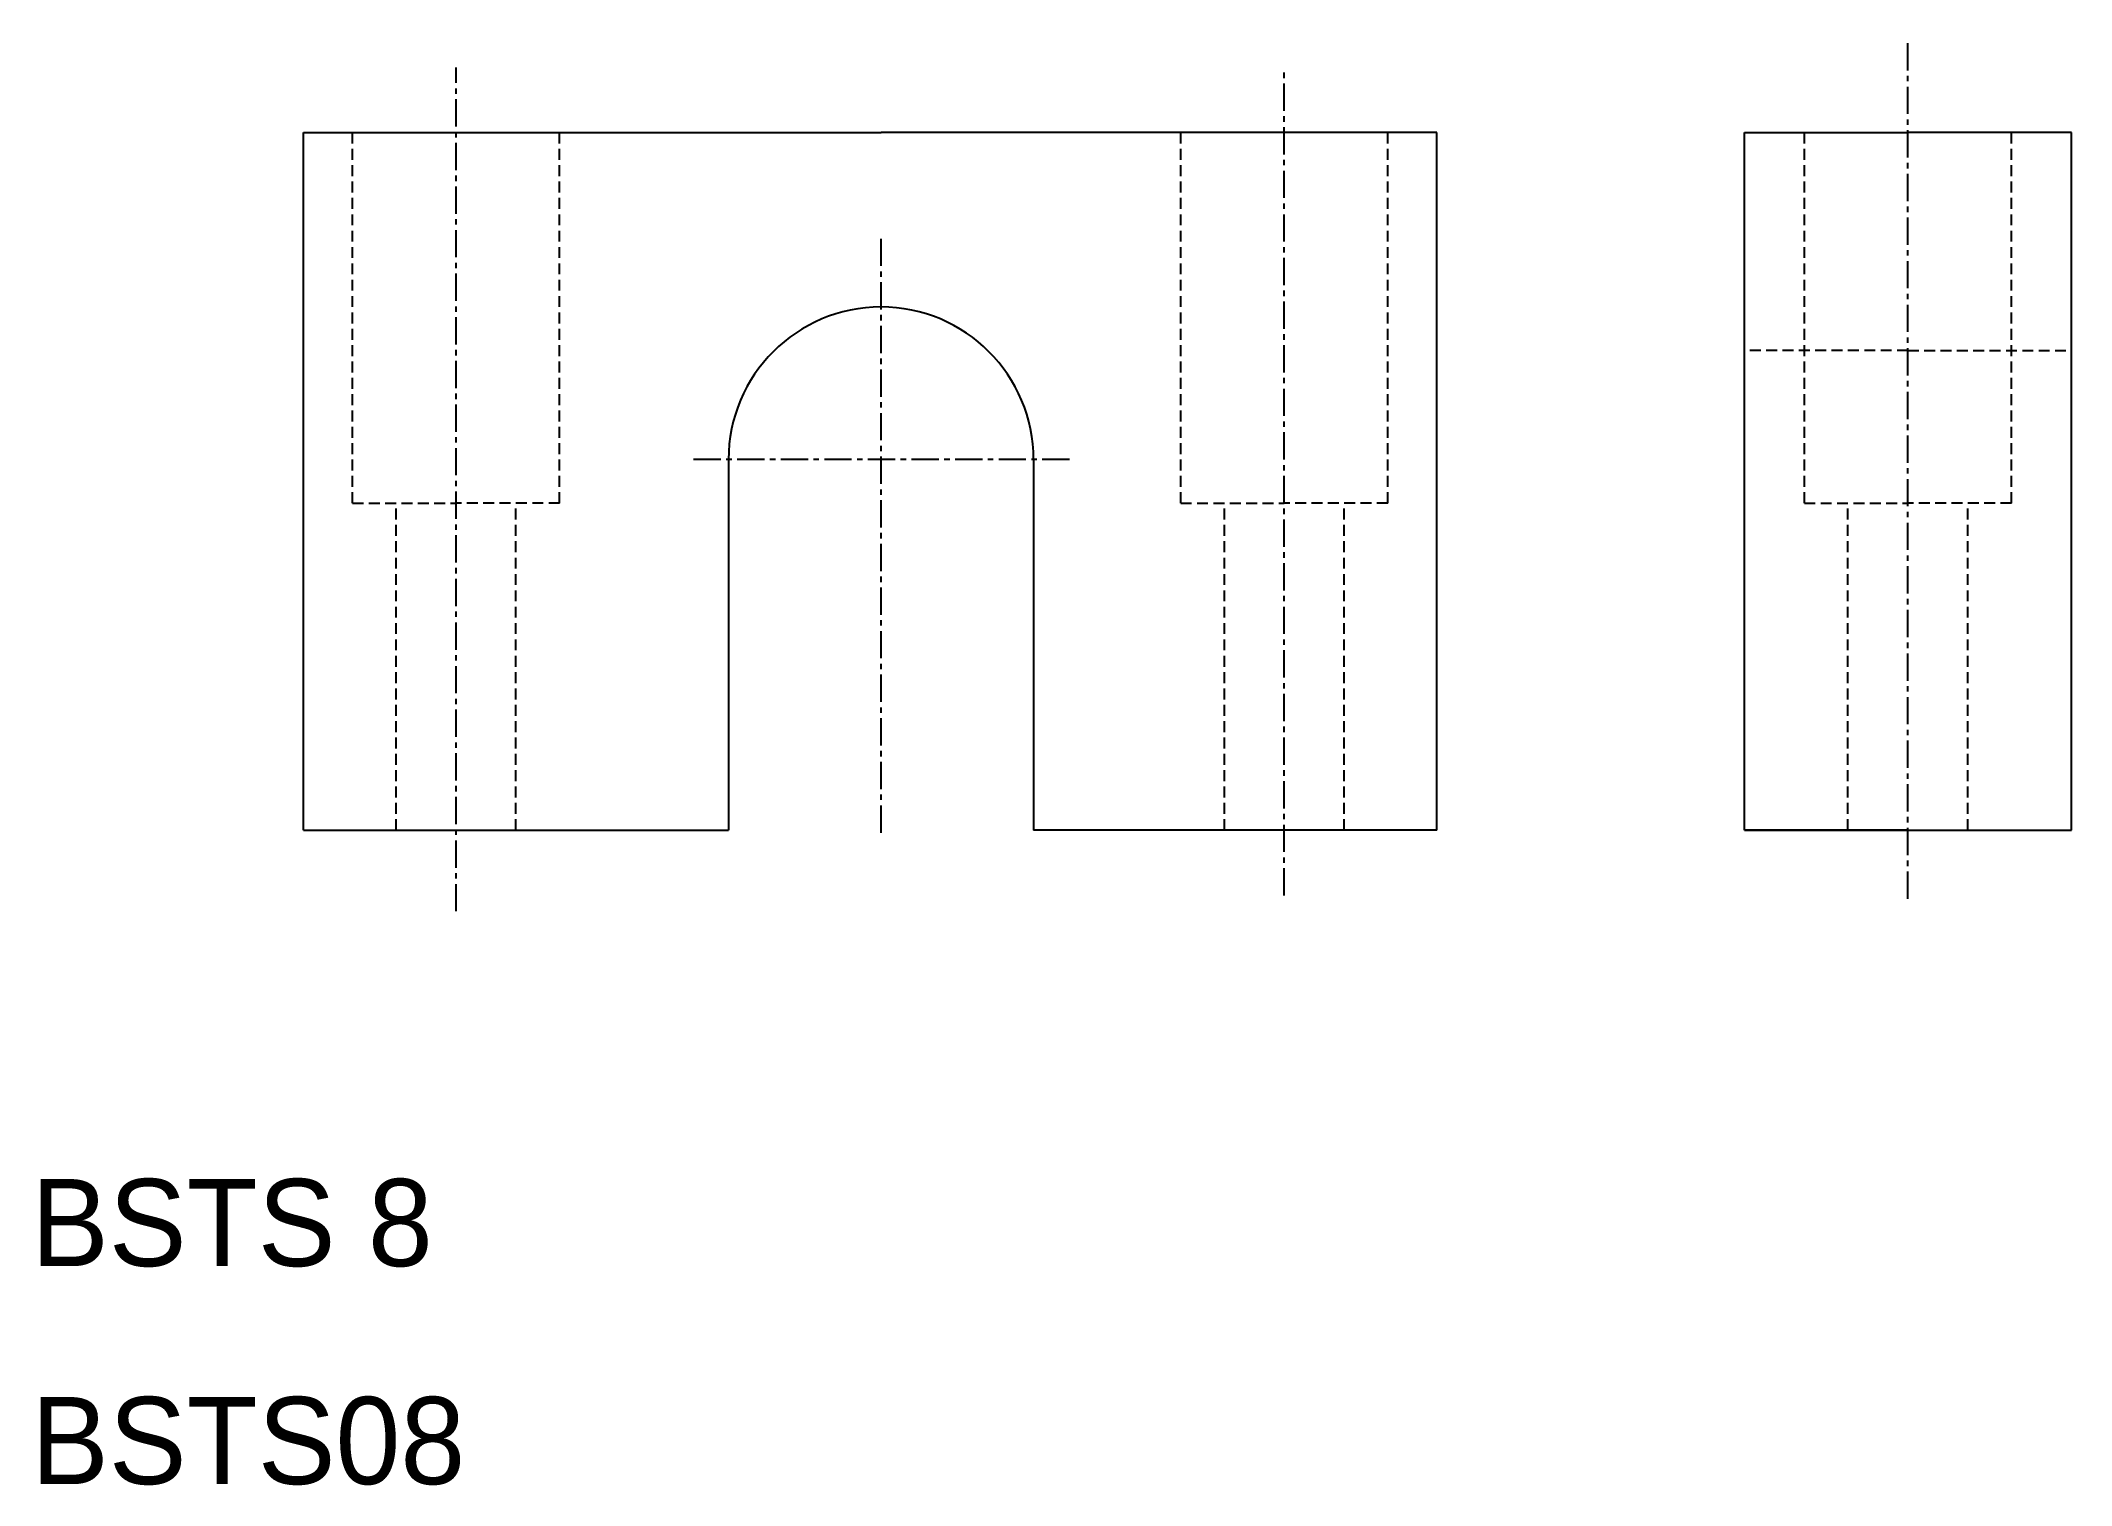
# Model space of a CAD drawing. Extents: x 10.4 to 103.6, y 9.9 to 76.2.
import ezdxf

# ---------------------------------------------------------------- set-up
doc = ezdxf.new("R2010")
doc.units = 0
doc.linetypes.add('CENTER', pattern=[2, 1.25, -0.25, 0.25, -0.25])
doc.linetypes.add('DASHED', pattern=[0.75, 0.5, -0.25])
doc.layers.get('0').update_dxf_attribs({"linetype": 'CONTINUOUS'})
doc.layers.add('CENTER', color=1, linetype='CENTER')

msp = doc.modelspace()

# ---------------------------------------------------------------- linework, layer by layer
at = {"color": 0}
for p, q in [((22.5, 40), (22.5, 72)), ((74.5, 40), (74.5, 72))]:
    msp.add_line(p, q, dxfattribs=at)
at = {"color": 7, "linetype": 'CONTINUOUS'}
for p, q in [((22.5, 72), (49, 72)), ((74.5, 72), (49, 72)), ((88.614, 40), (88.614, 72)), ((88.614, 72), (96.114, 72)), ((103.614, 72), (96.114, 72)), ((103.614, 40), (103.614, 72)), ((42, 57), (42, 40)), ((56, 57), (56, 40)), ((22.5, 40), (42, 40)), ((74.5, 40), (56, 40)), ((96.114, 40), (88.614, 40)), ((88.614, 40), (103.614, 40)), ((96.114, 40), (103.614, 40))]:
    msp.add_line(p, q, dxfattribs=at)
at = {"color": 3, "linetype": 'DASHED'}
for p, q in [((24.75, 55), (24.75, 72)), ((34.25, 55), (34.25, 72)), ((62.75, 55), (62.75, 72)), ((72.25, 55), (72.25, 72)), ((91.364, 55), (91.364, 72)), ((100.864, 55), (100.864, 72)), ((96.114, 62), (88.614, 62)), ((96.114, 62), (103.614, 62)), ((24.75, 55), (29.5, 55)), ((26.75, 40), (26.75, 55)), ((34.25, 55), (29.5, 55)), ((32.25, 40), (32.25, 55)), ((62.75, 55), (67.5, 55)), ((64.75, 40), (64.75, 55)), ((72.25, 55), (67.5, 55)), ((70.25, 40), (70.25, 55)), ((91.364, 55), (96.114, 55)), ((93.364, 40), (93.364, 55)), ((100.864, 55), (96.114, 55)), ((98.864, 40), (98.864, 55))]:
    msp.add_line(p, q, dxfattribs=at)
at = {"color": 7, "linetype": 'CONTINUOUS'}
msp.add_arc((49, 57), 7, 360, 180, dxfattribs=at)
at = {"layer": 'CENTER', "color": 1, "linetype": 'CENTER'}
for p, q in [((96.114, 36.856), (96.114, 76.219)), ((29.5, 36.279), (29.5, 74.985)), ((67.5, 37), (67.5, 74.985)), ((49, 39.884), (49, 67.225)), ((57.649, 57), (40.351, 57))]:
    msp.add_line(p, q, dxfattribs=at)

# ---------------------------------------------------------------- texts
at = {"color": 7, "linetype": 'CONTINUOUS'}
for s, p in [('BSTS 8', (10, 20)), ('BSTS08', (10, 10))]:
    msp.add_text(s, height=4, dxfattribs=at).set_placement(p)

doc.saveas('drawing.dxf')
